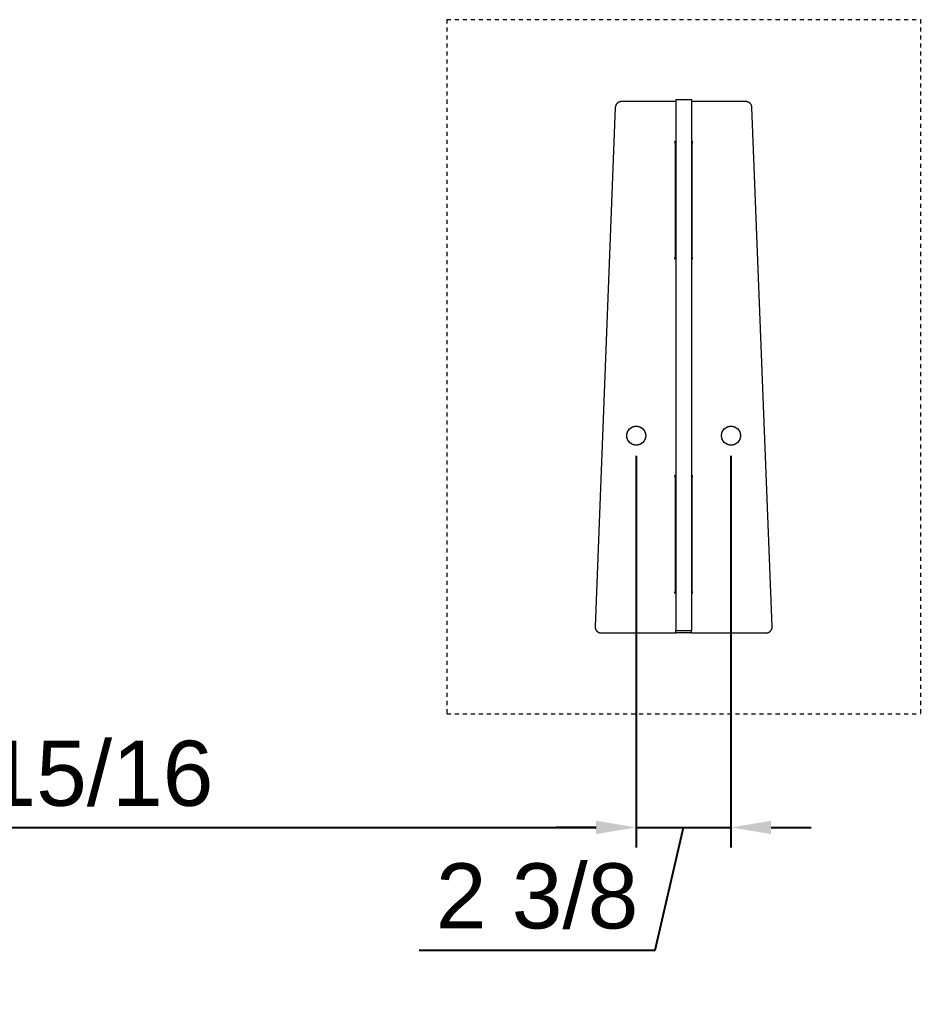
# Model space of a CAD drawing. Header units: inches. Extents: x -12 to 193, y -19 to 105.
# Drawn here: x 48.48 to 70.94, y -19.29 to 5 of the extents above; entities that cross this region are included whole.
import ezdxf

# ---------------------------------------------------------------- set-up
doc = ezdxf.new("R2010")
doc.units = ezdxf.units.IN
doc.linetypes.add('HIDDEN', pattern=[1.905, 1.27, -0.635])
for name, color, linetype, lineweight in [('ZANO_R', 7, 'Continuous', 0), ('ZANO_R_przerywana', 250, 'HIDDEN', 0), ('ZANO_W', 1, 'Continuous', 0)]:
    doc.layers.add(name, color=color, linetype=linetype, lineweight=lineweight)
doc.styles.get("Standard").update_dxf_attribs({"font": 'arial.ttf'})
doc.dimstyles.new('amerykanie', dxfattribs={"dimtxt": 50, "dimasz": 50, "dimexe": 0.5, "dimexo": 0.5, "dimgap": 1, "dimtad": 1, "dimdec": 0, "dimzin": 0, "dimlunit": 5, "dimtxsty": 'Standard', "dimcen": 0.09, "dimclrd": 1, "dimclre": 1, "dimclrt": 1, "dimazin": 0, "dimtfac": 1, "dimtdec": 0, "dimtmove": 0, "dimatfit": 3, "dimfxl": 1, "dimtzin": 0, "dimarcsym": 1})

# ---------------------------------------------------------------- blocks, each defined once
blk = doc.blocks.new('*D366')
at = {"layer": 'ZANO_W', "color": 1, "lineweight": -2}
for p, q in [((33.93, -5.879), (33.93, -15.651)), ((63.851, -5.879), (63.851, -15.651)), ((34.93, -15.151), (62.851, -15.151))]:
    blk.add_line(p, q, dxfattribs=at)
at = {"layer": 'ZANO_W', "color": 1}
for points in [[(34.93, -14.984), (34.93, -15.317), (33.93, -15.151)], [(62.851, -15.317), (62.851, -14.984), (63.851, -15.151)]]:
    blk.add_solid(points, dxfattribs=at)
at = {"layer": 'ZANO_W', "color": 1, "insert": (48.891, -13.811), "char_height": 1.625, "attachment_point": 5}
blk.add_mtext('29 15/16', dxfattribs=at)
blk = doc.blocks.new('*D367')
at = {"layer": 'ZANO_W', "color": 1, "lineweight": -2}
for p, q in [((63.851, -5.879), (63.851, -15.651)), ((66.213, -5.879), (66.213, -15.651)), ((62.851, -15.151), (61.851, -15.151)), ((63.851, -15.151), (66.213, -15.151)), ((64.32, -18.211), (65.032, -15.151)), ((67.213, -15.151), (68.213, -15.151)), ((58.438, -18.211), (64.32, -18.211))]:
    blk.add_line(p, q, dxfattribs=at)
at = {"layer": 'ZANO_W', "color": 1}
for points in [[(62.851, -15.317), (62.851, -14.984), (63.851, -15.151)], [(67.213, -14.984), (67.213, -15.317), (66.213, -15.151)]]:
    blk.add_solid(points, dxfattribs=at)
at = {"layer": 'ZANO_W', "color": 1, "insert": (61.379, -16.87), "char_height": 1.625, "attachment_point": 5}
blk.add_mtext('2 3/8', dxfattribs=at)

msp = doc.modelspace()

# ---------------------------------------------------------------- linework, layer by layer
at = {"layer": 'ZANO_R'}
for p, q in [((63.38078, 2.91572), (63.37676, 2.91199)), ((63.38493, 2.91931), (63.38078, 2.91572)), ((63.38919, 2.92275), (63.38493, 2.91931)), ((63.39358, 2.92604), (63.38919, 2.92275)), ((63.39807, 2.92918), (63.39358, 2.92604)), ((63.40267, 2.93216), (63.39807, 2.92918)), ((63.40738, 2.93497), (63.40267, 2.93216)), ((63.41218, 2.93762), (63.40738, 2.93497)), ((63.41706, 2.94011), (63.41218, 2.93762)), ((63.42204, 2.94242), (63.41706, 2.94011)), ((63.42708, 2.94456), (63.42204, 2.94242)), ((63.4322, 2.94651), (63.42708, 2.94456)), ((63.43739, 2.9483), (63.4322, 2.94651)), ((63.44263, 2.94989), (63.43739, 2.9483)), ((63.44793, 2.95131), (63.44263, 2.94989)), ((63.45327, 2.95254), (63.44793, 2.95131)), ((63.45866, 2.95358), (63.45327, 2.95254)), ((63.46407, 2.95444), (63.45866, 2.95358)), ((63.46951, 2.9551), (63.46407, 2.95444)), ((63.47497, 2.95558), (63.46951, 2.9551)), ((63.48045, 2.95587), (63.47497, 2.95558)), ((63.48593, 2.95596), (63.48045, 2.95587)), ((64.83545, 2.95596), (63.48593, 2.95596)), ((64.83545, 3.00879), (64.83545, -10.24711)), ((64.83545, 3.00879), (65.22915, 3.00879)), ((65.22915, 3.00879), (65.22915, -10.24711)), ((66.57867, 2.95596), (65.22915, 2.95596)), ((66.58416, 2.95587), (66.57867, 2.95596)), ((66.58963, 2.95558), (66.58416, 2.95587)), ((66.59509, 2.9551), (66.58963, 2.95558)), ((66.60053, 2.95444), (66.59509, 2.9551)), ((66.60595, 2.95358), (66.60053, 2.95444)), ((66.61133, 2.95254), (66.60595, 2.95358)), ((66.61667, 2.95131), (66.61133, 2.95254)), ((66.62197, 2.94989), (66.61667, 2.95131)), ((66.62721, 2.9483), (66.62197, 2.94989)), ((66.6324, 2.94651), (66.62721, 2.9483)), ((66.63752, 2.94456), (66.6324, 2.94651)), ((66.64257, 2.94242), (66.63752, 2.94456)), ((66.64754, 2.94011), (66.64257, 2.94242)), ((66.65243, 2.93762), (66.64754, 2.94011)), ((66.65723, 2.93497), (66.65243, 2.93762)), ((66.66193, 2.93216), (66.65723, 2.93497)), ((66.66653, 2.92918), (66.66193, 2.93216)), ((66.67103, 2.92604), (66.66653, 2.92918)), ((66.67541, 2.92275), (66.67103, 2.92604)), ((66.67968, 2.91931), (66.67541, 2.92275)), ((66.68382, 2.91572), (66.67968, 2.91931)), ((66.68784, 2.91199), (66.68382, 2.91572)), ((63.32857, 2.80462), (62.82411, -10.13632)), ((63.32888, 2.81009), (63.32857, 2.80462)), ((63.32938, 2.81555), (63.32888, 2.81009)), ((63.33007, 2.82099), (63.32938, 2.81555)), ((63.33094, 2.8264), (63.33007, 2.82099)), ((63.33201, 2.83178), (63.33094, 2.8264)), ((63.33326, 2.83712), (63.33201, 2.83178)), ((63.3347, 2.84241), (63.33326, 2.83712)), ((63.33632, 2.84764), (63.3347, 2.84241)), ((63.33812, 2.85282), (63.33632, 2.84764)), ((63.3401, 2.85793), (63.33812, 2.85282)), ((63.34226, 2.86297), (63.3401, 2.85793)), ((63.34459, 2.86793), (63.34226, 2.86297)), ((63.34709, 2.87281), (63.34459, 2.86793)), ((63.34977, 2.8776), (63.34709, 2.87281)), ((63.3526, 2.88229), (63.34977, 2.8776)), ((63.3556, 2.88688), (63.3526, 2.88229)), ((63.35876, 2.89136), (63.3556, 2.88688)), ((63.36207, 2.89573), (63.35876, 2.89136)), ((63.36553, 2.89999), (63.36207, 2.89573)), ((63.36913, 2.90412), (63.36553, 2.89999)), ((63.37288, 2.90812), (63.36913, 2.90412)), ((63.37676, 2.91199), (63.37288, 2.90812)), ((66.69172, 2.90812), (66.68784, 2.91199)), ((66.69547, 2.90412), (66.69172, 2.90812)), ((66.69908, 2.89999), (66.69547, 2.90412)), ((66.70254, 2.89573), (66.69908, 2.89999)), ((66.70585, 2.89136), (66.70254, 2.89573)), ((66.709, 2.88688), (66.70585, 2.89136)), ((66.712, 2.88229), (66.709, 2.88688)), ((66.71484, 2.8776), (66.712, 2.88229)), ((66.71751, 2.87281), (66.71484, 2.8776)), ((66.72001, 2.86793), (66.71751, 2.87281)), ((66.72234, 2.86297), (66.72001, 2.86793)), ((66.7245, 2.85793), (66.72234, 2.86297)), ((66.72648, 2.85282), (66.7245, 2.85793)), ((66.72829, 2.84764), (66.72648, 2.85282)), ((66.72991, 2.84241), (66.72829, 2.84764)), ((66.73134, 2.83712), (66.72991, 2.84241)), ((66.7326, 2.83178), (66.73134, 2.83712)), ((66.73366, 2.8264), (66.7326, 2.83178)), ((66.73454, 2.82099), (66.73366, 2.8264)), ((66.73523, 2.81555), (66.73454, 2.82099)), ((66.73573, 2.81009), (66.73523, 2.81555)), ((66.73604, 2.80462), (66.73573, 2.81009)), ((67.24049, -10.13632), (66.73604, 2.80462)), ((64.81605, 1.94387), (64.81607, 1.94524)), ((64.81607, 1.94253), (64.81605, 1.94387)), ((64.81607, 1.94524), (64.81614, 1.9466)), ((64.81614, 1.9466), (64.81626, 1.94796)), ((64.81626, 1.94796), (64.81642, 1.94931)), ((64.81642, 1.94931), (64.81664, 1.95066)), ((64.81664, 1.95066), (64.81689, 1.95199)), ((64.81689, 1.95199), (64.8172, 1.95332)), ((64.8172, 1.95332), (64.81755, 1.95464)), ((64.81755, 1.95464), (64.81794, 1.95595)), ((64.81794, 1.95595), (64.81838, 1.95724)), ((64.81838, 1.95724), (64.81887, 1.95851)), ((64.81887, 1.95851), (64.8194, 1.95977)), ((64.8194, 1.95977), (64.81997, 1.961)), ((64.81997, 1.961), (64.82058, 1.96222)), ((64.82058, 1.96222), (64.82124, 1.96342)), ((64.82124, 1.96342), (64.82194, 1.96459)), ((64.82194, 1.96459), (64.82268, 1.96574)), ((64.82268, 1.96574), (64.82345, 1.96686)), ((64.82345, 1.96686), (64.82427, 1.96795)), ((64.82427, 1.96795), (64.82512, 1.96901)), ((64.82512, 1.96901), (64.82601, 1.97005)), ((64.82601, 1.97005), (64.82693, 1.97105)), ((64.82693, 1.97105), (64.82789, 1.97202)), ((64.82789, 1.97202), (64.82888, 1.97296)), ((64.82888, 1.97296), (64.8299, 1.97386)), ((64.8299, 1.97386), (64.83096, 1.97472)), ((64.83096, 1.97472), (64.83204, 1.97555)), ((64.83204, 1.97555), (64.83315, 1.97634)), ((64.83315, 1.97634), (64.83429, 1.97709)), ((64.83429, 1.97709), (64.83545, 1.9778)), ((65.22915, 1.9778), (65.23031, 1.9771)), ((65.23031, 1.9771), (65.23144, 1.97635)), ((65.23144, 1.97635), (65.23254, 1.97557)), ((65.23254, 1.97557), (65.23362, 1.97474)), ((65.23362, 1.97474), (65.23467, 1.97388)), ((65.23467, 1.97388), (65.23569, 1.97299)), ((65.23569, 1.97299), (65.23667, 1.97206)), ((65.23667, 1.97206), (65.23763, 1.9711)), ((65.23763, 1.9711), (65.23855, 1.9701)), ((65.23855, 1.9701), (65.23943, 1.96908)), ((65.23943, 1.96908), (65.24028, 1.96802)), ((65.24028, 1.96802), (65.24109, 1.96694)), ((65.24109, 1.96694), (65.24187, 1.96582)), ((65.24187, 1.96582), (65.24261, 1.96469)), ((65.24261, 1.96469), (65.2433, 1.96352)), ((65.2433, 1.96352), (65.24396, 1.96234)), ((65.24396, 1.96234), (65.24457, 1.96113)), ((65.24457, 1.96113), (65.24515, 1.9599)), ((65.24515, 1.9599), (65.24568, 1.95866)), ((65.24568, 1.95866), (65.24616, 1.95739)), ((65.24616, 1.95739), (65.24661, 1.95611)), ((65.24661, 1.95611), (65.24701, 1.95482)), ((65.24701, 1.95482), (65.24736, 1.95351)), ((65.24736, 1.95351), (65.24767, 1.95219)), ((65.24767, 1.95219), (65.24793, 1.95086)), ((65.24793, 1.95086), (65.24815, 1.94952)), ((65.24815, 1.94952), (65.24832, 1.94818)), ((65.24832, 1.94818), (65.24845, 1.94683)), ((65.24845, 1.94683), (65.24853, 1.94548)), ((65.24853, 1.94548), (65.24856, 1.94412)), ((65.24856, 1.94412), (65.24854, 1.94277)), ((64.81614, 1.94119), (64.81607, 1.94253)), ((64.81625, 1.93985), (64.81614, 1.94119)), ((64.81641, 1.93851), (64.81625, 1.93985)), ((64.81662, 1.93718), (64.81641, 1.93851)), ((64.81687, 1.93586), (64.81662, 1.93718)), ((64.81717, 1.93455), (64.81687, 1.93586)), ((64.81751, 1.93325), (64.81717, 1.93455)), ((64.81789, 1.93196), (64.81751, 1.93325)), ((64.81832, 1.93069), (64.81789, 1.93196)), ((64.81879, 1.92943), (64.81832, 1.93069)), ((64.81931, 1.92819), (64.81879, 1.92943)), ((64.81986, 1.92696), (64.81931, 1.92819)), ((64.82046, 1.92576), (64.81986, 1.92696)), ((64.8211, 1.92458), (64.82046, 1.92576)), ((64.82178, 1.92342), (64.8211, 1.92458)), ((64.8225, 1.92228), (64.82178, 1.92342)), ((64.82325, 1.92117), (64.8225, 1.92228)), ((64.82405, 1.92008), (64.82325, 1.92117)), ((64.82488, 1.91903), (64.82405, 1.92008)), ((64.82574, 1.918), (64.82488, 1.91903)), ((64.82664, 1.917), (64.82574, 1.918)), ((64.82758, 1.91603), (64.82664, 1.917)), ((64.82758, -0.92537), (64.82758, 1.91603)), ((65.23797, 1.91701), (65.23703, 1.91603)), ((65.23703, 1.91603), (65.23703, -0.92537)), ((65.23888, 1.91801), (65.23797, 1.91701)), ((65.23975, 1.91905), (65.23888, 1.91801)), ((65.24058, 1.92012), (65.23975, 1.91905)), ((65.24138, 1.92121), (65.24058, 1.92012)), ((65.24214, 1.92233), (65.24138, 1.92121)), ((65.24287, 1.92348), (65.24214, 1.92233)), ((65.24355, 1.92465), (65.24287, 1.92348)), ((65.24419, 1.92585), (65.24355, 1.92465)), ((65.24479, 1.92706), (65.24419, 1.92585)), ((65.24535, 1.9283), (65.24479, 1.92706)), ((65.24586, 1.92955), (65.24535, 1.9283)), ((65.24633, 1.93082), (65.24586, 1.92955)), ((65.24676, 1.93211), (65.24633, 1.93082)), ((65.24714, 1.93341), (65.24676, 1.93211)), ((65.24748, 1.93472), (65.24714, 1.93341)), ((65.24777, 1.93604), (65.24748, 1.93472)), ((65.24802, 1.93737), (65.24777, 1.93604)), ((65.24822, 1.93871), (65.24802, 1.93737)), ((65.24837, 1.94006), (65.24822, 1.93871)), ((65.24848, 1.94141), (65.24837, 1.94006)), ((65.24854, 1.94277), (65.24848, 1.94141)), ((64.81605, -0.9532), (64.81607, -0.95186)), ((64.81607, -0.95457), (64.81605, -0.9532)), ((64.81607, -0.95186), (64.81614, -0.95052)), ((64.81614, -0.95593), (64.81607, -0.95457)), ((64.81614, -0.95052), (64.81625, -0.94918)), ((64.81626, -0.95729), (64.81614, -0.95593)), ((64.81625, -0.94918), (64.81641, -0.94784)), ((64.81642, -0.95864), (64.81626, -0.95729)), ((64.81641, -0.94784), (64.81662, -0.94651)), ((64.81664, -0.95999), (64.81642, -0.95864)), ((64.81662, -0.94651), (64.81687, -0.94519)), ((64.81689, -0.96133), (64.81664, -0.95999)), ((64.81687, -0.94519), (64.81717, -0.94388)), ((64.8172, -0.96266), (64.81689, -0.96133)), ((64.81717, -0.94388), (64.81751, -0.94258)), ((64.81755, -0.96397), (64.8172, -0.96266)), ((64.81751, -0.94258), (64.81789, -0.94129)), ((64.81794, -0.96528), (64.81755, -0.96397)), ((64.81789, -0.94129), (64.81832, -0.94002)), ((64.81838, -0.96657), (64.81794, -0.96528)), ((64.81832, -0.94002), (64.81879, -0.93876)), ((64.81887, -0.96784), (64.81838, -0.96657)), ((64.81879, -0.93876), (64.81931, -0.93752)), ((64.8194, -0.9691), (64.81887, -0.96784)), ((64.81931, -0.93752), (64.81986, -0.9363)), ((64.81997, -0.97034), (64.8194, -0.9691)), ((64.81986, -0.9363), (64.82046, -0.93509)), ((64.82058, -0.97155), (64.81997, -0.97034)), ((64.82046, -0.93509), (64.8211, -0.93391)), ((64.82124, -0.97275), (64.82058, -0.97155)), ((64.8211, -0.93391), (64.82178, -0.93275)), ((64.82178, -0.93275), (64.8225, -0.93161)), ((64.8225, -0.93161), (64.82325, -0.9305)), ((64.82325, -0.9305), (64.82405, -0.92942)), ((64.82405, -0.92942), (64.82488, -0.92836)), ((64.82488, -0.92836), (64.82574, -0.92733)), ((64.82574, -0.92733), (64.82664, -0.92633)), ((64.82664, -0.92633), (64.82758, -0.92537)), ((65.23703, -0.92537), (65.23797, -0.92634)), ((65.23797, -0.92634), (65.23888, -0.92735)), ((65.23888, -0.92735), (65.23975, -0.92838)), ((65.23975, -0.92838), (65.24058, -0.92945)), ((65.24058, -0.92945), (65.24138, -0.93054)), ((65.24138, -0.93054), (65.24214, -0.93167)), ((65.24214, -0.93167), (65.24287, -0.93281)), ((65.24287, -0.93281), (65.24355, -0.93398)), ((65.24396, -0.97167), (65.2433, -0.97286)), ((65.24355, -0.93398), (65.24419, -0.93518)), ((65.24457, -0.97046), (65.24396, -0.97167)), ((65.24419, -0.93518), (65.24479, -0.93639)), ((65.24515, -0.96924), (65.24457, -0.97046)), ((65.24479, -0.93639), (65.24535, -0.93763)), ((65.24568, -0.96799), (65.24515, -0.96924)), ((65.24535, -0.93763), (65.24586, -0.93888)), ((65.24616, -0.96672), (65.24568, -0.96799)), ((65.24586, -0.93888), (65.24633, -0.94015)), ((65.24661, -0.96544), (65.24616, -0.96672)), ((65.24633, -0.94015), (65.24676, -0.94144)), ((65.24701, -0.96415), (65.24661, -0.96544)), ((65.24676, -0.94144), (65.24714, -0.94274)), ((65.24736, -0.96284), (65.24701, -0.96415)), ((65.24714, -0.94274), (65.24748, -0.94405)), ((65.24767, -0.96152), (65.24736, -0.96284)), ((65.24748, -0.94405), (65.24777, -0.94537)), ((65.24793, -0.96019), (65.24767, -0.96152)), ((65.24777, -0.94537), (65.24802, -0.94671)), ((65.24815, -0.95885), (65.24793, -0.96019)), ((65.24802, -0.94671), (65.24822, -0.94805)), ((65.24832, -0.95751), (65.24815, -0.95885)), ((65.24822, -0.94805), (65.24837, -0.94939)), ((65.24845, -0.95616), (65.24832, -0.95751)), ((65.24837, -0.94939), (65.24848, -0.95074)), ((65.24853, -0.95481), (65.24845, -0.95616)), ((65.24848, -0.95074), (65.24854, -0.9521)), ((65.24856, -0.95345), (65.24853, -0.95481)), ((65.24854, -0.9521), (65.24856, -0.95345)), ((64.82194, -0.97392), (64.82124, -0.97275)), ((64.82268, -0.97507), (64.82194, -0.97392)), ((64.82345, -0.97619), (64.82268, -0.97507)), ((64.82427, -0.97728), (64.82345, -0.97619)), ((64.82512, -0.97834), (64.82427, -0.97728)), ((64.82601, -0.97938), (64.82512, -0.97834)), ((64.82693, -0.98038), (64.82601, -0.97938)), ((64.82789, -0.98135), (64.82693, -0.98038)), ((64.82888, -0.98229), (64.82789, -0.98135)), ((64.8299, -0.98319), (64.82888, -0.98229)), ((64.83096, -0.98405), (64.8299, -0.98319)), ((64.83204, -0.98488), (64.83096, -0.98405)), ((64.83315, -0.98567), (64.83204, -0.98488)), ((64.83429, -0.98642), (64.83315, -0.98567)), ((64.83545, -0.98714), (64.83429, -0.98642)), ((65.23031, -0.98643), (65.22915, -0.98714)), ((65.23144, -0.98568), (65.23031, -0.98643)), ((65.23254, -0.9849), (65.23144, -0.98568)), ((65.23362, -0.98408), (65.23254, -0.9849)), ((65.23467, -0.98322), (65.23362, -0.98408)), ((65.23569, -0.98232), (65.23467, -0.98322)), ((65.23667, -0.98139), (65.23569, -0.98232)), ((65.23763, -0.98043), (65.23667, -0.98139)), ((65.23855, -0.97943), (65.23763, -0.98043)), ((65.23943, -0.97841), (65.23855, -0.97943)), ((65.24028, -0.97735), (65.23943, -0.97841)), ((65.24109, -0.97627), (65.24028, -0.97735)), ((65.24187, -0.97516), (65.24109, -0.97627)), ((65.24261, -0.97402), (65.24187, -0.97516)), ((65.2433, -0.97286), (65.24261, -0.97402)), ((63.61723, -5.34616), (63.61849, -5.33811)), ((63.61849, -5.33811), (63.62003, -5.3301)), ((63.62003, -5.3301), (63.62184, -5.32215)), ((63.62184, -5.32215), (63.62393, -5.31426)), ((63.62393, -5.31426), (63.62629, -5.30646)), ((63.62629, -5.30646), (63.62892, -5.29874)), ((63.62892, -5.29874), (63.63181, -5.29111)), ((63.63181, -5.29111), (63.63496, -5.28359)), ((63.63496, -5.28359), (63.63837, -5.27619)), ((63.63837, -5.27619), (63.64204, -5.2689)), ((63.64204, -5.2689), (63.64595, -5.26175)), ((63.64595, -5.26175), (63.65011, -5.25473)), ((63.65011, -5.25473), (63.65451, -5.24787)), ((63.65451, -5.24787), (63.65914, -5.24115)), ((63.65914, -5.24115), (63.664, -5.23461)), ((63.664, -5.23461), (63.66909, -5.22823)), ((63.66909, -5.22823), (63.67439, -5.22204)), ((63.67439, -5.22204), (63.6799, -5.21603)), ((63.6799, -5.21603), (63.68562, -5.21021)), ((63.68562, -5.21021), (63.69153, -5.20459)), ((63.69153, -5.20459), (63.69763, -5.19919)), ((63.69763, -5.19919), (63.70392, -5.19399)), ((63.70392, -5.19399), (63.71038, -5.18902)), ((63.71038, -5.18902), (63.71701, -5.18427)), ((63.71701, -5.18427), (63.7238, -5.17976)), ((63.7238, -5.17976), (63.73074, -5.17548)), ((63.73074, -5.17548), (63.73783, -5.17144)), ((63.73783, -5.17144), (63.74505, -5.16765)), ((63.74505, -5.16765), (63.7524, -5.16411)), ((63.7524, -5.16411), (63.75986, -5.16083)), ((63.75986, -5.16083), (63.76744, -5.15781)), ((63.76744, -5.15781), (63.77511, -5.15505)), ((63.77511, -5.15505), (63.78287, -5.15256)), ((63.78287, -5.15256), (63.79072, -5.15033)), ((63.79072, -5.15033), (63.79864, -5.14838)), ((63.79864, -5.14838), (63.80662, -5.1467)), ((63.80662, -5.1467), (63.81465, -5.1453)), ((63.81465, -5.1453), (63.82273, -5.14418)), ((63.82273, -5.14418), (63.83084, -5.14334)), ((63.83084, -5.14334), (63.83897, -5.14277)), ((63.83897, -5.14277), (63.84712, -5.14249)), ((63.84712, -5.14249), (63.85528, -5.14249)), ((63.85528, -5.14249), (63.86343, -5.14277)), ((63.86343, -5.14277), (63.87156, -5.14334)), ((63.87156, -5.14334), (63.87967, -5.14418)), ((63.87967, -5.14418), (63.88775, -5.1453)), ((63.88775, -5.1453), (63.89578, -5.1467)), ((63.89578, -5.1467), (63.90376, -5.14838)), ((63.90376, -5.14838), (63.91168, -5.15033)), ((63.91168, -5.15033), (63.91953, -5.15256)), ((63.91953, -5.15256), (63.92729, -5.15505)), ((63.92729, -5.15505), (63.93497, -5.15781)), ((63.93497, -5.15781), (63.94254, -5.16083)), ((63.94254, -5.16083), (63.95, -5.16411)), ((63.95, -5.16411), (63.95735, -5.16765)), ((63.95735, -5.16765), (63.96457, -5.17144)), ((63.96457, -5.17144), (63.97166, -5.17548)), ((63.97166, -5.17548), (63.9786, -5.17976)), ((63.9786, -5.17976), (63.98539, -5.18427)), ((63.98539, -5.18427), (63.99202, -5.18902)), ((63.99202, -5.18902), (63.99848, -5.19399)), ((63.99848, -5.19399), (64.00477, -5.19919)), ((64.00477, -5.19919), (64.01087, -5.20459)), ((64.01087, -5.20459), (64.01679, -5.21021)), ((64.01679, -5.21021), (64.0225, -5.21603)), ((64.0225, -5.21603), (64.02801, -5.22204)), ((64.02801, -5.22204), (64.03332, -5.22823)), ((64.03332, -5.22823), (64.0384, -5.23461)), ((64.0384, -5.23461), (64.04326, -5.24115)), ((64.04326, -5.24115), (64.04789, -5.24787)), ((64.04789, -5.24787), (64.05229, -5.25473)), ((64.05229, -5.25473), (64.05645, -5.26175)), ((64.05645, -5.26175), (64.06036, -5.2689)), ((64.06036, -5.2689), (64.06403, -5.27619)), ((64.06403, -5.27619), (64.06744, -5.28359)), ((64.06744, -5.28359), (64.07059, -5.29111)), ((64.07059, -5.29111), (64.07348, -5.29874)), ((64.07348, -5.29874), (64.07611, -5.30646)), ((64.07611, -5.30646), (64.07847, -5.31426)), ((64.07847, -5.31426), (64.08056, -5.32215)), ((64.08056, -5.32215), (64.08237, -5.3301)), ((64.08237, -5.3301), (64.08391, -5.33811)), ((64.08391, -5.33811), (64.08517, -5.34616)), ((65.97943, -5.34616), (65.98069, -5.33811)), ((65.98069, -5.33811), (65.98223, -5.3301)), ((65.98223, -5.3301), (65.98405, -5.32215)), ((65.98405, -5.32215), (65.98614, -5.31426)), ((65.98614, -5.31426), (65.98849, -5.30646)), ((65.98849, -5.30646), (65.99112, -5.29874)), ((65.99112, -5.29874), (65.99401, -5.29111)), ((65.99401, -5.29111), (65.99717, -5.28359)), ((65.99717, -5.28359), (66.00058, -5.27619)), ((66.00058, -5.27619), (66.00424, -5.2689)), ((66.00424, -5.2689), (66.00816, -5.26175)), ((66.00816, -5.26175), (66.01231, -5.25473)), ((66.01231, -5.25473), (66.01671, -5.24787)), ((66.01671, -5.24787), (66.02134, -5.24115)), ((66.02134, -5.24115), (66.0262, -5.23461)), ((66.0262, -5.23461), (66.03129, -5.22823)), ((66.03129, -5.22823), (66.03659, -5.22204)), ((66.03659, -5.22204), (66.0421, -5.21603)), ((66.0421, -5.21603), (66.04782, -5.21021)), ((66.04782, -5.21021), (66.05373, -5.20459)), ((66.05373, -5.20459), (66.05984, -5.19919)), ((66.05984, -5.19919), (66.06612, -5.19399)), ((66.06612, -5.19399), (66.07259, -5.18902)), ((66.07259, -5.18902), (66.07922, -5.18427)), ((66.07922, -5.18427), (66.08601, -5.17976)), ((66.08601, -5.17976), (66.09295, -5.17548)), ((66.09295, -5.17548), (66.10003, -5.17144)), ((66.10003, -5.17144), (66.10725, -5.16765)), ((66.10725, -5.16765), (66.1146, -5.16411)), ((66.1146, -5.16411), (66.12207, -5.16083)), ((66.12207, -5.16083), (66.12964, -5.15781)), ((66.12964, -5.15781), (66.13731, -5.15505)), ((66.13731, -5.15505), (66.14508, -5.15256)), ((66.14508, -5.15256), (66.15292, -5.15033)), ((66.15292, -5.15033), (66.16084, -5.14838)), ((66.16084, -5.14838), (66.16882, -5.1467)), ((66.16882, -5.1467), (66.17685, -5.1453)), ((66.17685, -5.1453), (66.18493, -5.14418)), ((66.18493, -5.14418), (66.19304, -5.14334)), ((66.19304, -5.14334), (66.20118, -5.14277)), ((66.20118, -5.14277), (66.20933, -5.14249)), ((66.20933, -5.14249), (66.21748, -5.14249)), ((66.21748, -5.14249), (66.22563, -5.14277)), ((66.22563, -5.14277), (66.23377, -5.14334)), ((66.23377, -5.14334), (66.24188, -5.14418)), ((66.24188, -5.14418), (66.24995, -5.1453)), ((66.24995, -5.1453), (66.25799, -5.1467)), ((66.25799, -5.1467), (66.26597, -5.14838)), ((66.26597, -5.14838), (66.27389, -5.15033)), ((66.27389, -5.15033), (66.28173, -5.15256)), ((66.28173, -5.15256), (66.2895, -5.15505)), ((66.2895, -5.15505), (66.29717, -5.15781)), ((66.29717, -5.15781), (66.30474, -5.16083)), ((66.30474, -5.16083), (66.31221, -5.16411)), ((66.31221, -5.16411), (66.31955, -5.16765)), ((66.31955, -5.16765), (66.32678, -5.17144)), ((66.32678, -5.17144), (66.33386, -5.17548)), ((66.33386, -5.17548), (66.3408, -5.17976)), ((66.3408, -5.17976), (66.34759, -5.18427)), ((66.34759, -5.18427), (66.35422, -5.18902)), ((66.35422, -5.18902), (66.36069, -5.19399)), ((66.36069, -5.19399), (66.36697, -5.19919)), ((66.36697, -5.19919), (66.37308, -5.20459)), ((66.37308, -5.20459), (66.37899, -5.21021)), ((66.37899, -5.21021), (66.38471, -5.21603)), ((66.38471, -5.21603), (66.39022, -5.22204)), ((66.39022, -5.22204), (66.39552, -5.22823)), ((66.39552, -5.22823), (66.4006, -5.23461)), ((66.4006, -5.23461), (66.40546, -5.24115)), ((66.40546, -5.24115), (66.4101, -5.24787)), ((66.4101, -5.24787), (66.41449, -5.25473)), ((66.41449, -5.25473), (66.41865, -5.26175)), ((66.41865, -5.26175), (66.42257, -5.2689)), ((66.42257, -5.2689), (66.42623, -5.27619)), ((66.42623, -5.27619), (66.42964, -5.28359)), ((66.42964, -5.28359), (66.4328, -5.29111)), ((66.4328, -5.29111), (66.43569, -5.29874)), ((66.43569, -5.29874), (66.43831, -5.30646)), ((66.43831, -5.30646), (66.44067, -5.31426)), ((66.44067, -5.31426), (66.44276, -5.32215)), ((66.44276, -5.32215), (66.44457, -5.3301)), ((66.44457, -5.3301), (66.44611, -5.33811)), ((66.44611, -5.33811), (66.44738, -5.34616)), ((63.61498, -5.37868), (63.61512, -5.37052)), ((63.61512, -5.38683), (63.61498, -5.37868)), ((63.61512, -5.37052), (63.61554, -5.36238)), ((63.61554, -5.39498), (63.61512, -5.38683)), ((63.61554, -5.36238), (63.61625, -5.35426)), ((63.61625, -5.4031), (63.61554, -5.39498)), ((63.61625, -5.35426), (63.61723, -5.34616)), ((63.61723, -5.41119), (63.61625, -5.4031)), ((63.61849, -5.41925), (63.61723, -5.41119)), ((63.62003, -5.42726), (63.61849, -5.41925)), ((63.62184, -5.43521), (63.62003, -5.42726)), ((63.62393, -5.44309), (63.62184, -5.43521)), ((63.62629, -5.4509), (63.62393, -5.44309)), ((63.62892, -5.45862), (63.62629, -5.4509)), ((63.63181, -5.46624), (63.62892, -5.45862)), ((63.63496, -5.47376), (63.63181, -5.46624)), ((63.63837, -5.48117), (63.63496, -5.47376)), ((63.64204, -5.48846), (63.63837, -5.48117)), ((63.64595, -5.49561), (63.64204, -5.48846)), ((63.65011, -5.50262), (63.64595, -5.49561)), ((63.65451, -5.50949), (63.65011, -5.50262)), ((63.65914, -5.5162), (63.65451, -5.50949)), ((63.664, -5.52275), (63.65914, -5.5162)), ((63.66909, -5.52912), (63.664, -5.52275)), ((63.67439, -5.53532), (63.66909, -5.52912)), ((63.6799, -5.54133), (63.67439, -5.53532)), ((63.68562, -5.54715), (63.6799, -5.54133)), ((63.69153, -5.55276), (63.68562, -5.54715)), ((63.69763, -5.55817), (63.69153, -5.55276)), ((63.70392, -5.56336), (63.69763, -5.55817)), ((63.71038, -5.56834), (63.70392, -5.56336)), ((63.71701, -5.57308), (63.71038, -5.56834)), ((63.7238, -5.5776), (63.71701, -5.57308)), ((63.73074, -5.58188), (63.7238, -5.5776)), ((63.73783, -5.58591), (63.73074, -5.58188)), ((63.74505, -5.5897), (63.73783, -5.58591)), ((63.96457, -5.58591), (63.95735, -5.5897)), ((63.97166, -5.58188), (63.96457, -5.58591)), ((63.9786, -5.5776), (63.97166, -5.58188)), ((63.98539, -5.57308), (63.9786, -5.5776)), ((63.99202, -5.56834), (63.98539, -5.57308)), ((63.99848, -5.56336), (63.99202, -5.56834)), ((64.00477, -5.55817), (63.99848, -5.56336)), ((64.01087, -5.55276), (64.00477, -5.55817)), ((64.01679, -5.54715), (64.01087, -5.55276)), ((64.0225, -5.54133), (64.01679, -5.54715)), ((64.02801, -5.53532), (64.0225, -5.54133)), ((64.03332, -5.52912), (64.02801, -5.53532)), ((64.0384, -5.52275), (64.03332, -5.52912)), ((64.04326, -5.5162), (64.0384, -5.52275)), ((64.04789, -5.50949), (64.04326, -5.5162)), ((64.05229, -5.50262), (64.04789, -5.50949)), ((64.05645, -5.49561), (64.05229, -5.50262)), ((64.06036, -5.48846), (64.05645, -5.49561)), ((64.06403, -5.48117), (64.06036, -5.48846)), ((64.06744, -5.47376), (64.06403, -5.48117)), ((64.07059, -5.46624), (64.06744, -5.47376)), ((64.07348, -5.45862), (64.07059, -5.46624)), ((64.07611, -5.4509), (64.07348, -5.45862)), ((64.07847, -5.44309), (64.07611, -5.4509)), ((64.08056, -5.43521), (64.07847, -5.44309)), ((64.08237, -5.42726), (64.08056, -5.43521)), ((64.08391, -5.41925), (64.08237, -5.42726)), ((64.08517, -5.41119), (64.08391, -5.41925)), ((64.08517, -5.34616), (64.08616, -5.35426)), ((64.08616, -5.4031), (64.08517, -5.41119)), ((64.08616, -5.35426), (64.08686, -5.36238)), ((64.08686, -5.39498), (64.08616, -5.4031)), ((64.08686, -5.36238), (64.08728, -5.37052)), ((64.08728, -5.38683), (64.08686, -5.39498)), ((64.08728, -5.37052), (64.08742, -5.37868)), ((64.08742, -5.37868), (64.08728, -5.38683)), ((65.97718, -5.37868), (65.97732, -5.37052)), ((65.97732, -5.38683), (65.97718, -5.37868)), ((65.97732, -5.37052), (65.97775, -5.36238)), ((65.97775, -5.39498), (65.97732, -5.38683)), ((65.97775, -5.36238), (65.97845, -5.35426)), ((65.97845, -5.4031), (65.97775, -5.39498)), ((65.97845, -5.35426), (65.97943, -5.34616)), ((65.97943, -5.41119), (65.97845, -5.4031)), ((65.98069, -5.41925), (65.97943, -5.41119)), ((65.98223, -5.42726), (65.98069, -5.41925)), ((65.98405, -5.43521), (65.98223, -5.42726)), ((65.98614, -5.44309), (65.98405, -5.43521)), ((65.98849, -5.4509), (65.98614, -5.44309)), ((65.99112, -5.45862), (65.98849, -5.4509)), ((65.99401, -5.46624), (65.99112, -5.45862)), ((65.99717, -5.47376), (65.99401, -5.46624)), ((66.00058, -5.48117), (65.99717, -5.47376)), ((66.00424, -5.48846), (66.00058, -5.48117)), ((66.00816, -5.49561), (66.00424, -5.48846)), ((66.01231, -5.50262), (66.00816, -5.49561)), ((66.01671, -5.50949), (66.01231, -5.50262)), ((66.02134, -5.5162), (66.01671, -5.50949)), ((66.0262, -5.52275), (66.02134, -5.5162)), ((66.03129, -5.52912), (66.0262, -5.52275)), ((66.03659, -5.53532), (66.03129, -5.52912)), ((66.0421, -5.54133), (66.03659, -5.53532)), ((66.04782, -5.54715), (66.0421, -5.54133)), ((66.05373, -5.55276), (66.04782, -5.54715)), ((66.05984, -5.55817), (66.05373, -5.55276)), ((66.06612, -5.56336), (66.05984, -5.55817)), ((66.07259, -5.56834), (66.06612, -5.56336)), ((66.07922, -5.57308), (66.07259, -5.56834)), ((66.08601, -5.5776), (66.07922, -5.57308)), ((66.09295, -5.58188), (66.08601, -5.5776)), ((66.10003, -5.58591), (66.09295, -5.58188)), ((66.10725, -5.5897), (66.10003, -5.58591)), ((66.32678, -5.58591), (66.31955, -5.5897)), ((66.33386, -5.58188), (66.32678, -5.58591)), ((66.3408, -5.5776), (66.33386, -5.58188)), ((66.34759, -5.57308), (66.3408, -5.5776)), ((66.35422, -5.56834), (66.34759, -5.57308)), ((66.36069, -5.56336), (66.35422, -5.56834)), ((66.36697, -5.55817), (66.36069, -5.56336)), ((66.37308, -5.55276), (66.36697, -5.55817)), ((66.37899, -5.54715), (66.37308, -5.55276)), ((66.38471, -5.54133), (66.37899, -5.54715)), ((66.39022, -5.53532), (66.38471, -5.54133)), ((66.39552, -5.52912), (66.39022, -5.53532)), ((66.4006, -5.52275), (66.39552, -5.52912)), ((66.40546, -5.5162), (66.4006, -5.52275)), ((66.4101, -5.50949), (66.40546, -5.5162)), ((66.41449, -5.50262), (66.4101, -5.50949)), ((66.41865, -5.49561), (66.41449, -5.50262)), ((66.42257, -5.48846), (66.41865, -5.49561)), ((66.42623, -5.48117), (66.42257, -5.48846)), ((66.42964, -5.47376), (66.42623, -5.48117)), ((66.4328, -5.46624), (66.42964, -5.47376)), ((66.43569, -5.45862), (66.4328, -5.46624)), ((66.43831, -5.4509), (66.43569, -5.45862)), ((66.44067, -5.44309), (66.43831, -5.4509)), ((66.44276, -5.43521), (66.44067, -5.44309)), ((66.44457, -5.42726), (66.44276, -5.43521)), ((66.44611, -5.41925), (66.44457, -5.42726)), ((66.44738, -5.41119), (66.44611, -5.41925)), ((66.44738, -5.34616), (66.44836, -5.35426)), ((66.44836, -5.4031), (66.44738, -5.41119)), ((66.44836, -5.35426), (66.44906, -5.36238)), ((66.44906, -5.39498), (66.44836, -5.4031)), ((66.44906, -5.36238), (66.44948, -5.37052)), ((66.44948, -5.38683), (66.44906, -5.39498)), ((66.44948, -5.37052), (66.44962, -5.37868)), ((66.44962, -5.37868), (66.44948, -5.38683)), ((63.7524, -5.59324), (63.74505, -5.5897)), ((63.75986, -5.59653), (63.7524, -5.59324)), ((63.76744, -5.59955), (63.75986, -5.59653)), ((63.77511, -5.60231), (63.76744, -5.59955)), ((63.78287, -5.6048), (63.77511, -5.60231)), ((63.79072, -5.60702), (63.78287, -5.6048)), ((63.79864, -5.60898), (63.79072, -5.60702)), ((63.80662, -5.61065), (63.79864, -5.60898)), ((63.81465, -5.61205), (63.80662, -5.61065)), ((63.82273, -5.61318), (63.81465, -5.61205)), ((63.83084, -5.61402), (63.82273, -5.61318)), ((63.83897, -5.61458), (63.83084, -5.61402)), ((63.84712, -5.61486), (63.83897, -5.61458)), ((63.85528, -5.61486), (63.84712, -5.61486)), ((63.86343, -5.61458), (63.85528, -5.61486)), ((63.87156, -5.61402), (63.86343, -5.61458)), ((63.87967, -5.61318), (63.87156, -5.61402)), ((63.88775, -5.61205), (63.87967, -5.61318)), ((63.89578, -5.61065), (63.88775, -5.61205)), ((63.90376, -5.60898), (63.89578, -5.61065)), ((63.91168, -5.60702), (63.90376, -5.60898)), ((63.91953, -5.6048), (63.91168, -5.60702)), ((63.92729, -5.60231), (63.91953, -5.6048)), ((63.93497, -5.59955), (63.92729, -5.60231)), ((63.94254, -5.59653), (63.93497, -5.59955)), ((63.95, -5.59324), (63.94254, -5.59653)), ((63.95735, -5.5897), (63.95, -5.59324)), ((66.1146, -5.59324), (66.10725, -5.5897)), ((66.12207, -5.59653), (66.1146, -5.59324)), ((66.12964, -5.59955), (66.12207, -5.59653)), ((66.13731, -5.60231), (66.12964, -5.59955)), ((66.14508, -5.6048), (66.13731, -5.60231)), ((66.15292, -5.60702), (66.14508, -5.6048)), ((66.16084, -5.60898), (66.15292, -5.60702)), ((66.16882, -5.61065), (66.16084, -5.60898)), ((66.17685, -5.61205), (66.16882, -5.61065)), ((66.18493, -5.61318), (66.17685, -5.61205)), ((66.19304, -5.61402), (66.18493, -5.61318)), ((66.20118, -5.61458), (66.19304, -5.61402)), ((66.20933, -5.61486), (66.20118, -5.61458)), ((66.21748, -5.61486), (66.20933, -5.61486)), ((66.22563, -5.61458), (66.21748, -5.61486)), ((66.23377, -5.61402), (66.22563, -5.61458)), ((66.24188, -5.61318), (66.23377, -5.61402)), ((66.24995, -5.61205), (66.24188, -5.61318)), ((66.25799, -5.61065), (66.24995, -5.61205)), ((66.26597, -5.60898), (66.25799, -5.61065)), ((66.27389, -5.60702), (66.26597, -5.60898)), ((66.28173, -5.6048), (66.27389, -5.60702)), ((66.2895, -5.60231), (66.28173, -5.6048)), ((66.29717, -5.59955), (66.2895, -5.60231)), ((66.30474, -5.59653), (66.29717, -5.59955)), ((66.31221, -5.59324), (66.30474, -5.59653)), ((66.31955, -5.5897), (66.31221, -5.59324)), ((64.81605, -6.39077), (64.81607, -6.38941)), ((64.81607, -6.39211), (64.81605, -6.39077)), ((64.81607, -6.38941), (64.81614, -6.38804)), ((64.81614, -6.39346), (64.81607, -6.39211)), ((64.81614, -6.38804), (64.81626, -6.38669)), ((64.81625, -6.39479), (64.81614, -6.39346)), ((64.81641, -6.39613), (64.81625, -6.39479)), ((64.81626, -6.38669), (64.81642, -6.38533)), ((64.81662, -6.39746), (64.81641, -6.39613)), ((64.81642, -6.38533), (64.81664, -6.38399)), ((64.81687, -6.39878), (64.81662, -6.39746)), ((64.81664, -6.38399), (64.81689, -6.38265)), ((64.81717, -6.40009), (64.81687, -6.39878)), ((64.81689, -6.38265), (64.8172, -6.38132)), ((64.81751, -6.40139), (64.81717, -6.40009)), ((64.8172, -6.38132), (64.81755, -6.38)), ((64.81789, -6.40268), (64.81751, -6.40139)), ((64.81755, -6.38), (64.81794, -6.37869)), ((64.81832, -6.40395), (64.81789, -6.40268)), ((64.81794, -6.37869), (64.81838, -6.3774)), ((64.81879, -6.40521), (64.81832, -6.40395)), ((64.81838, -6.3774), (64.81887, -6.37613)), ((64.81931, -6.40645), (64.81879, -6.40521)), ((64.81887, -6.37613), (64.8194, -6.37487)), ((64.81986, -6.40768), (64.81931, -6.40645)), ((64.8194, -6.37487), (64.81997, -6.37364)), ((64.82046, -6.40888), (64.81986, -6.40768)), ((64.81997, -6.37364), (64.82058, -6.37242)), ((64.8211, -6.41006), (64.82046, -6.40888)), ((64.82058, -6.37242), (64.82124, -6.37122)), ((64.82178, -6.41122), (64.8211, -6.41006)), ((64.82124, -6.37122), (64.82194, -6.37005)), ((64.8225, -6.41236), (64.82178, -6.41122)), ((64.82194, -6.37005), (64.82268, -6.36891)), ((64.82325, -6.41347), (64.8225, -6.41236)), ((64.82268, -6.36891), (64.82345, -6.36778)), ((64.82405, -6.41456), (64.82325, -6.41347)), ((64.82345, -6.36778), (64.82427, -6.36669)), ((64.82488, -6.41561), (64.82405, -6.41456)), ((64.82427, -6.36669), (64.82512, -6.36563)), ((64.82574, -6.41664), (64.82488, -6.41561)), ((64.82512, -6.36563), (64.82601, -6.36459)), ((64.82664, -6.41764), (64.82574, -6.41664)), ((64.82601, -6.36459), (64.82693, -6.36359)), ((64.82758, -6.41861), (64.82664, -6.41764)), ((64.82693, -6.36359), (64.82789, -6.36262)), ((64.82758, -9.26001), (64.82758, -6.41861)), ((64.82789, -6.36262), (64.82888, -6.36168)), ((64.82888, -6.36168), (64.8299, -6.36078)), ((64.8299, -6.36078), (64.83096, -6.35992)), ((64.83096, -6.35992), (64.83204, -6.35909)), ((64.83204, -6.35909), (64.83315, -6.3583)), ((64.83315, -6.3583), (64.83429, -6.35755)), ((64.83429, -6.35755), (64.83545, -6.35684)), ((65.22915, -6.35684), (65.23031, -6.35754)), ((65.23031, -6.35754), (65.23144, -6.35829)), ((65.23144, -6.35829), (65.23254, -6.35907)), ((65.23254, -6.35907), (65.23362, -6.3599)), ((65.23362, -6.3599), (65.23467, -6.36076)), ((65.23467, -6.36076), (65.23569, -6.36165)), ((65.23569, -6.36165), (65.23667, -6.36258)), ((65.23667, -6.36258), (65.23763, -6.36354)), ((65.23797, -6.41763), (65.23703, -6.41861)), ((65.23703, -6.41861), (65.23703, -9.26001)), ((65.23763, -6.36354), (65.23855, -6.36454)), ((65.23888, -6.41663), (65.23797, -6.41763)), ((65.23855, -6.36454), (65.23943, -6.36556)), ((65.23975, -6.41559), (65.23888, -6.41663)), ((65.23943, -6.36556), (65.24028, -6.36662)), ((65.24058, -6.41452), (65.23975, -6.41559)), ((65.24028, -6.36662), (65.24109, -6.3677)), ((65.24138, -6.41343), (65.24058, -6.41452)), ((65.24109, -6.3677), (65.24187, -6.36882)), ((65.24214, -6.41231), (65.24138, -6.41343)), ((65.24187, -6.36882), (65.24261, -6.36995)), ((65.24287, -6.41116), (65.24214, -6.41231)), ((65.24261, -6.36995), (65.2433, -6.37112)), ((65.24355, -6.40999), (65.24287, -6.41116)), ((65.2433, -6.37112), (65.24396, -6.3723)), ((65.24419, -6.40879), (65.24355, -6.40999)), ((65.24396, -6.3723), (65.24457, -6.37351)), ((65.24479, -6.40758), (65.24419, -6.40879)), ((65.24457, -6.37351), (65.24515, -6.37474)), ((65.24535, -6.40634), (65.24479, -6.40758)), ((65.24515, -6.37474), (65.24568, -6.37598)), ((65.24586, -6.40509), (65.24535, -6.40634)), ((65.24568, -6.37598), (65.24616, -6.37725)), ((65.24633, -6.40382), (65.24586, -6.40509)), ((65.24616, -6.37725), (65.24661, -6.37853)), ((65.24676, -6.40253), (65.24633, -6.40382)), ((65.24661, -6.37853), (65.24701, -6.37982)), ((65.24714, -6.40123), (65.24676, -6.40253)), ((65.24701, -6.37982), (65.24736, -6.38113)), ((65.24748, -6.39992), (65.24714, -6.40123)), ((65.24736, -6.38113), (65.24767, -6.38245)), ((65.24777, -6.3986), (65.24748, -6.39992)), ((65.24767, -6.38245), (65.24793, -6.38378)), ((65.24802, -6.39727), (65.24777, -6.3986)), ((65.24793, -6.38378), (65.24815, -6.38512)), ((65.24822, -6.39593), (65.24802, -6.39727)), ((65.24815, -6.38512), (65.24832, -6.38646)), ((65.24837, -6.39458), (65.24822, -6.39593)), ((65.24832, -6.38646), (65.24845, -6.38781)), ((65.24848, -6.39323), (65.24837, -6.39458)), ((65.24845, -6.38781), (65.24853, -6.38917)), ((65.24854, -6.39188), (65.24848, -6.39323)), ((65.24853, -6.38917), (65.24856, -6.39052)), ((65.24856, -6.39052), (65.24854, -6.39188)), ((64.81605, -9.28784), (64.81607, -9.2865)), ((64.81607, -9.28921), (64.81605, -9.28784)), ((64.81607, -9.2865), (64.81614, -9.28516)), ((64.81614, -9.29057), (64.81607, -9.28921)), ((64.81614, -9.28516), (64.81625, -9.28382)), ((64.81626, -9.29193), (64.81614, -9.29057)), ((64.81625, -9.28382), (64.81641, -9.28248)), ((64.81642, -9.29328), (64.81626, -9.29193)), ((64.81641, -9.28248), (64.81662, -9.28116)), ((64.81664, -9.29463), (64.81642, -9.29328)), ((64.81662, -9.28116), (64.81687, -9.27983)), ((64.81689, -9.29597), (64.81664, -9.29463)), ((64.81687, -9.27983), (64.81717, -9.27852)), ((64.8172, -9.2973), (64.81689, -9.29597)), ((64.81717, -9.27852), (64.81751, -9.27722)), ((64.81755, -9.29861), (64.8172, -9.2973)), ((64.81751, -9.27722), (64.81789, -9.27593)), ((64.81794, -9.29992), (64.81755, -9.29861)), ((64.81789, -9.27593), (64.81832, -9.27466)), ((64.81838, -9.30121), (64.81794, -9.29992)), ((64.81832, -9.27466), (64.81879, -9.2734)), ((64.81887, -9.30248), (64.81838, -9.30121)), ((64.81879, -9.2734), (64.81931, -9.27216)), ((64.8194, -9.30374), (64.81887, -9.30248)), ((64.81931, -9.27216), (64.81986, -9.27094)), ((64.81997, -9.30498), (64.8194, -9.30374)), ((64.81986, -9.27094), (64.82046, -9.26973)), ((64.82058, -9.30619), (64.81997, -9.30498)), ((64.82046, -9.26973), (64.8211, -9.26855)), ((64.82124, -9.30739), (64.82058, -9.30619)), ((64.8211, -9.26855), (64.82178, -9.26739)), ((64.82194, -9.30856), (64.82124, -9.30739)), ((64.82178, -9.26739), (64.8225, -9.26625)), ((64.82268, -9.30971), (64.82194, -9.30856)), ((64.8225, -9.26625), (64.82325, -9.26514)), ((64.82345, -9.31083), (64.82268, -9.30971)), ((64.82325, -9.26514), (64.82405, -9.26406)), ((64.82427, -9.31192), (64.82345, -9.31083)), ((64.82405, -9.26406), (64.82488, -9.263)), ((64.82512, -9.31299), (64.82427, -9.31192)), ((64.82488, -9.263), (64.82574, -9.26197)), ((64.82601, -9.31402), (64.82512, -9.31299)), ((64.82574, -9.26197), (64.82664, -9.26097)), ((64.82693, -9.31502), (64.82601, -9.31402)), ((64.82664, -9.26097), (64.82758, -9.26001)), ((64.82789, -9.31599), (64.82693, -9.31502)), ((64.82888, -9.31693), (64.82789, -9.31599)), ((64.8299, -9.31783), (64.82888, -9.31693)), ((64.83096, -9.3187), (64.8299, -9.31783)), ((64.83204, -9.31952), (64.83096, -9.3187)), ((64.83315, -9.32031), (64.83204, -9.31952)), ((64.83429, -9.32107), (64.83315, -9.32031)), ((64.83545, -9.32178), (64.83429, -9.32107)), ((65.23031, -9.32107), (65.22915, -9.32178)), ((65.23144, -9.32032), (65.23031, -9.32107)), ((65.23254, -9.31954), (65.23144, -9.32032)), ((65.23362, -9.31872), (65.23254, -9.31954)), ((65.23467, -9.31786), (65.23362, -9.31872)), ((65.23569, -9.31696), (65.23467, -9.31786)), ((65.23667, -9.31603), (65.23569, -9.31696)), ((65.23763, -9.31507), (65.23667, -9.31603)), ((65.23703, -9.26001), (65.23797, -9.26098)), ((65.23855, -9.31408), (65.23763, -9.31507)), ((65.23797, -9.26098), (65.23888, -9.26199)), ((65.23943, -9.31305), (65.23855, -9.31408)), ((65.23888, -9.26199), (65.23975, -9.26302)), ((65.24028, -9.31199), (65.23943, -9.31305)), ((65.23975, -9.26302), (65.24058, -9.26409)), ((65.24109, -9.31091), (65.24028, -9.31199)), ((65.24058, -9.26409), (65.24138, -9.26519)), ((65.24187, -9.3098), (65.24109, -9.31091)), ((65.24138, -9.26519), (65.24214, -9.26631)), ((65.24261, -9.30866), (65.24187, -9.3098)), ((65.24214, -9.26631), (65.24287, -9.26745)), ((65.2433, -9.3075), (65.24261, -9.30866)), ((65.24287, -9.26745), (65.24355, -9.26862)), ((65.24396, -9.30631), (65.2433, -9.3075)), ((65.24355, -9.26862), (65.24419, -9.26982)), ((65.24457, -9.3051), (65.24396, -9.30631)), ((65.24419, -9.26982), (65.24479, -9.27103)), ((65.24515, -9.30388), (65.24457, -9.3051)), ((65.24479, -9.27103), (65.24535, -9.27227)), ((65.24568, -9.30263), (65.24515, -9.30388)), ((65.24535, -9.27227), (65.24586, -9.27352)), ((65.24616, -9.30136), (65.24568, -9.30263)), ((65.24586, -9.27352), (65.24633, -9.27479)), ((65.24661, -9.30008), (65.24616, -9.30136)), ((65.24633, -9.27479), (65.24676, -9.27608)), ((65.24701, -9.29879), (65.24661, -9.30008)), ((65.24676, -9.27608), (65.24714, -9.27738)), ((65.24736, -9.29748), (65.24701, -9.29879)), ((65.24714, -9.27738), (65.24748, -9.27869)), ((65.24767, -9.29616), (65.24736, -9.29748)), ((65.24748, -9.27869), (65.24777, -9.28001)), ((65.24793, -9.29483), (65.24767, -9.29616)), ((65.24777, -9.28001), (65.24802, -9.28135)), ((65.24815, -9.29349), (65.24793, -9.29483)), ((65.24802, -9.28135), (65.24822, -9.28269)), ((65.24832, -9.29215), (65.24815, -9.29349)), ((65.24822, -9.28269), (65.24837, -9.28403)), ((65.24845, -9.2908), (65.24832, -9.29215)), ((65.24837, -9.28403), (65.24848, -9.28538)), ((65.24853, -9.28945), (65.24845, -9.2908)), ((65.24848, -9.28538), (65.24854, -9.28674)), ((65.24856, -9.28809), (65.24853, -9.28945)), ((65.24854, -9.28674), (65.24856, -9.28809)), ((62.82411, -10.13632), (62.824, -10.14171)), ((62.824, -10.14171), (62.82406, -10.14711)), ((62.82406, -10.14711), (62.82432, -10.15249)), ((62.82432, -10.15249), (62.82475, -10.15787)), ((62.82475, -10.15787), (62.82537, -10.16323)), ((62.82537, -10.16323), (62.82617, -10.16856)), ((62.82617, -10.16856), (62.82716, -10.17386)), ((62.82716, -10.17386), (62.82833, -10.17913)), ((62.82833, -10.17913), (62.82967, -10.18435)), ((62.82967, -10.18435), (62.83119, -10.18953)), ((62.83119, -10.18953), (62.83289, -10.19464)), ((62.83289, -10.19464), (62.83477, -10.1997)), ((62.83477, -10.1997), (62.83682, -10.20469)), ((67.22757, -10.2052), (67.22963, -10.20023)), ((67.22963, -10.20023), (67.23152, -10.19519)), ((67.23152, -10.19519), (67.23323, -10.19009)), ((67.23323, -10.19009), (67.23477, -10.18494)), ((67.23477, -10.18494), (67.23613, -10.17974)), ((67.23613, -10.17974), (67.23732, -10.1745)), ((67.23732, -10.1745), (67.23832, -10.16921)), ((67.23832, -10.16921), (67.23914, -10.1639)), ((67.23914, -10.1639), (67.23978, -10.15856)), ((67.23978, -10.15856), (67.24024, -10.1532)), ((67.24024, -10.1532), (67.24052, -10.14783)), ((67.24049, -10.13632), (67.24058, -10.13939)), ((67.24052, -10.14783), (67.24061, -10.14245)), ((67.24058, -10.13939), (67.24061, -10.14245)), ((62.83682, -10.20469), (62.83903, -10.20961)), ((62.83903, -10.20961), (62.84141, -10.21445)), ((62.84141, -10.21445), (62.84396, -10.2192)), ((62.84396, -10.2192), (62.84667, -10.22387)), ((62.84667, -10.22387), (62.84954, -10.22843)), ((62.84954, -10.22843), (62.85256, -10.2329)), ((62.85256, -10.2329), (62.85573, -10.23726)), ((62.85573, -10.23726), (62.85905, -10.24151)), ((62.85905, -10.24151), (62.86252, -10.24565)), ((62.86252, -10.24565), (62.86612, -10.24966)), ((62.86612, -10.24966), (62.86986, -10.25355)), ((62.86986, -10.25355), (62.87373, -10.2573)), ((62.87373, -10.2573), (62.87772, -10.26093)), ((62.87772, -10.26093), (62.88184, -10.26441)), ((62.88184, -10.26441), (62.88608, -10.26775)), ((62.88608, -10.26775), (62.89042, -10.27094)), ((62.89042, -10.27094), (62.89488, -10.27399)), ((62.89488, -10.27399), (62.89943, -10.27687)), ((62.89943, -10.27687), (62.90408, -10.27961)), ((62.90408, -10.27961), (62.90882, -10.28218)), ((62.90882, -10.28218), (62.91365, -10.28458)), ((62.91365, -10.28458), (62.91856, -10.28682)), ((62.91856, -10.28682), (62.92354, -10.28889)), ((62.92354, -10.28889), (62.92859, -10.29079)), ((62.92859, -10.29079), (62.9337, -10.29251)), ((62.9337, -10.29251), (62.93886, -10.29406)), ((62.93886, -10.29406), (62.94408, -10.29543)), ((62.94408, -10.29543), (62.94934, -10.29662)), ((62.94934, -10.29662), (62.95464, -10.29763)), ((62.95464, -10.29763), (62.95997, -10.29846)), ((62.95997, -10.29846), (62.96532, -10.2991)), ((62.96532, -10.2991), (62.9707, -10.29957)), ((62.9707, -10.29957), (62.97608, -10.29984)), ((62.97608, -10.29984), (62.98148, -10.29994)), ((62.98148, -10.29994), (64.83545, -10.29994)), ((64.83545, -10.29994), (64.83545, -10.24711)), ((65.22915, -10.24711), (64.83545, -10.24711)), ((65.22915, -10.29994), (64.83545, -10.29994)), ((65.22915, -10.29994), (65.22915, -10.24711)), ((65.22915, -10.29994), (67.08313, -10.29994)), ((67.08313, -10.29994), (67.08851, -10.29984)), ((67.08851, -10.29984), (67.09388, -10.29957)), ((67.09388, -10.29957), (67.09923, -10.29911)), ((67.09923, -10.29911), (67.10457, -10.29847)), ((67.10457, -10.29847), (67.10989, -10.29765)), ((67.10989, -10.29765), (67.11517, -10.29664)), ((67.11517, -10.29664), (67.12042, -10.29546)), ((67.12042, -10.29546), (67.12562, -10.2941)), ((67.12562, -10.2941), (67.13077, -10.29256)), ((67.13077, -10.29256), (67.13587, -10.29084)), ((67.13587, -10.29084), (67.1409, -10.28896)), ((67.1409, -10.28896), (67.14587, -10.2869)), ((67.14587, -10.2869), (67.15076, -10.28467)), ((67.15076, -10.28467), (67.15558, -10.28228)), ((67.15558, -10.28228), (67.16031, -10.27972)), ((67.16031, -10.27972), (67.16495, -10.27701)), ((67.16495, -10.27701), (67.1695, -10.27414)), ((67.1695, -10.27414), (67.17395, -10.27111)), ((67.17395, -10.27111), (67.17828, -10.26794)), ((67.17828, -10.26794), (67.18251, -10.26461)), ((67.18251, -10.26461), (67.18663, -10.26115)), ((67.18663, -10.26115), (67.19062, -10.25755)), ((67.19062, -10.25755), (67.19448, -10.25381)), ((67.19448, -10.25381), (67.19822, -10.24994)), ((67.19822, -10.24994), (67.20182, -10.24595)), ((67.20182, -10.24595), (67.20529, -10.24184)), ((67.20529, -10.24184), (67.20861, -10.23761)), ((67.20861, -10.23761), (67.21179, -10.23327)), ((67.21179, -10.23327), (67.21481, -10.22883)), ((67.21481, -10.22883), (67.21768, -10.22428)), ((67.21768, -10.22428), (67.2204, -10.21964)), ((67.2204, -10.21964), (67.22295, -10.21491)), ((67.22295, -10.21491), (67.22535, -10.21009)), ((67.22535, -10.21009), (67.22757, -10.2052))]:
    msp.add_line(p, q, dxfattribs=at)
for centre, radius in [((63.85122, -5.37869), 0.2362), ((66.21338, -5.37867), 0.23621)]:
    msp.add_circle(centre, radius, dxfattribs=at)
at = {"layer": 'ZANO_R_przerywana', "ltscale": 0.05}
for p, q in [((59.12679, 5.00321), (70.93781, 5.00321)), ((59.12679, 5.00321), (59.12679, -12.31962)), ((70.93781, 5.00321), (70.93781, -12.31962)), ((59.12679, -12.31962), (70.93781, -12.31962))]:
    msp.add_line(p, q, dxfattribs=at)

# ---------------------------------------------------------------- dimensions: what is measured, and where the dimension line sits
at = {"layer": 'ZANO_W'}
dim = msp.add_linear_dim(base=(63.85122, -15.15075), p1=(33.92996, -5.37868), p2=(63.85122, -5.37869), dimstyle='amerykanie', override={"dimtxt": 1.625, "dimasz": 1, "dimgap": 0.5, "dimdec": 4, "dimaunit": 1, "dimadec": 1, "dimtdec": 4, "dimtmove": 1, "dimfrac": 2}, dxfattribs=at)
dim.commit()
dim.dimension.update_dxf_attribs({"geometry": '*D366', "text_midpoint": (48.89059, -13.81053)})
dim = msp.add_linear_dim(base=(66.21338, -15.15075), p1=(63.85122, -5.37869), p2=(66.21338, -5.37867), dimstyle='amerykanie', override={"dimtxt": 1.625, "dimasz": 1, "dimgap": 0.5, "dimdec": 4, "dimaunit": 1, "dimadec": 1, "dimtdec": 4, "dimtmove": 1, "dimfrac": 2}, dxfattribs=at)
dim.commit()
dim.dimension.update_dxf_attribs({"geometry": '*D367', "text_midpoint": (63.82042, -18.21118), "dimtype": 160})

doc.saveas('drawing.dxf')
